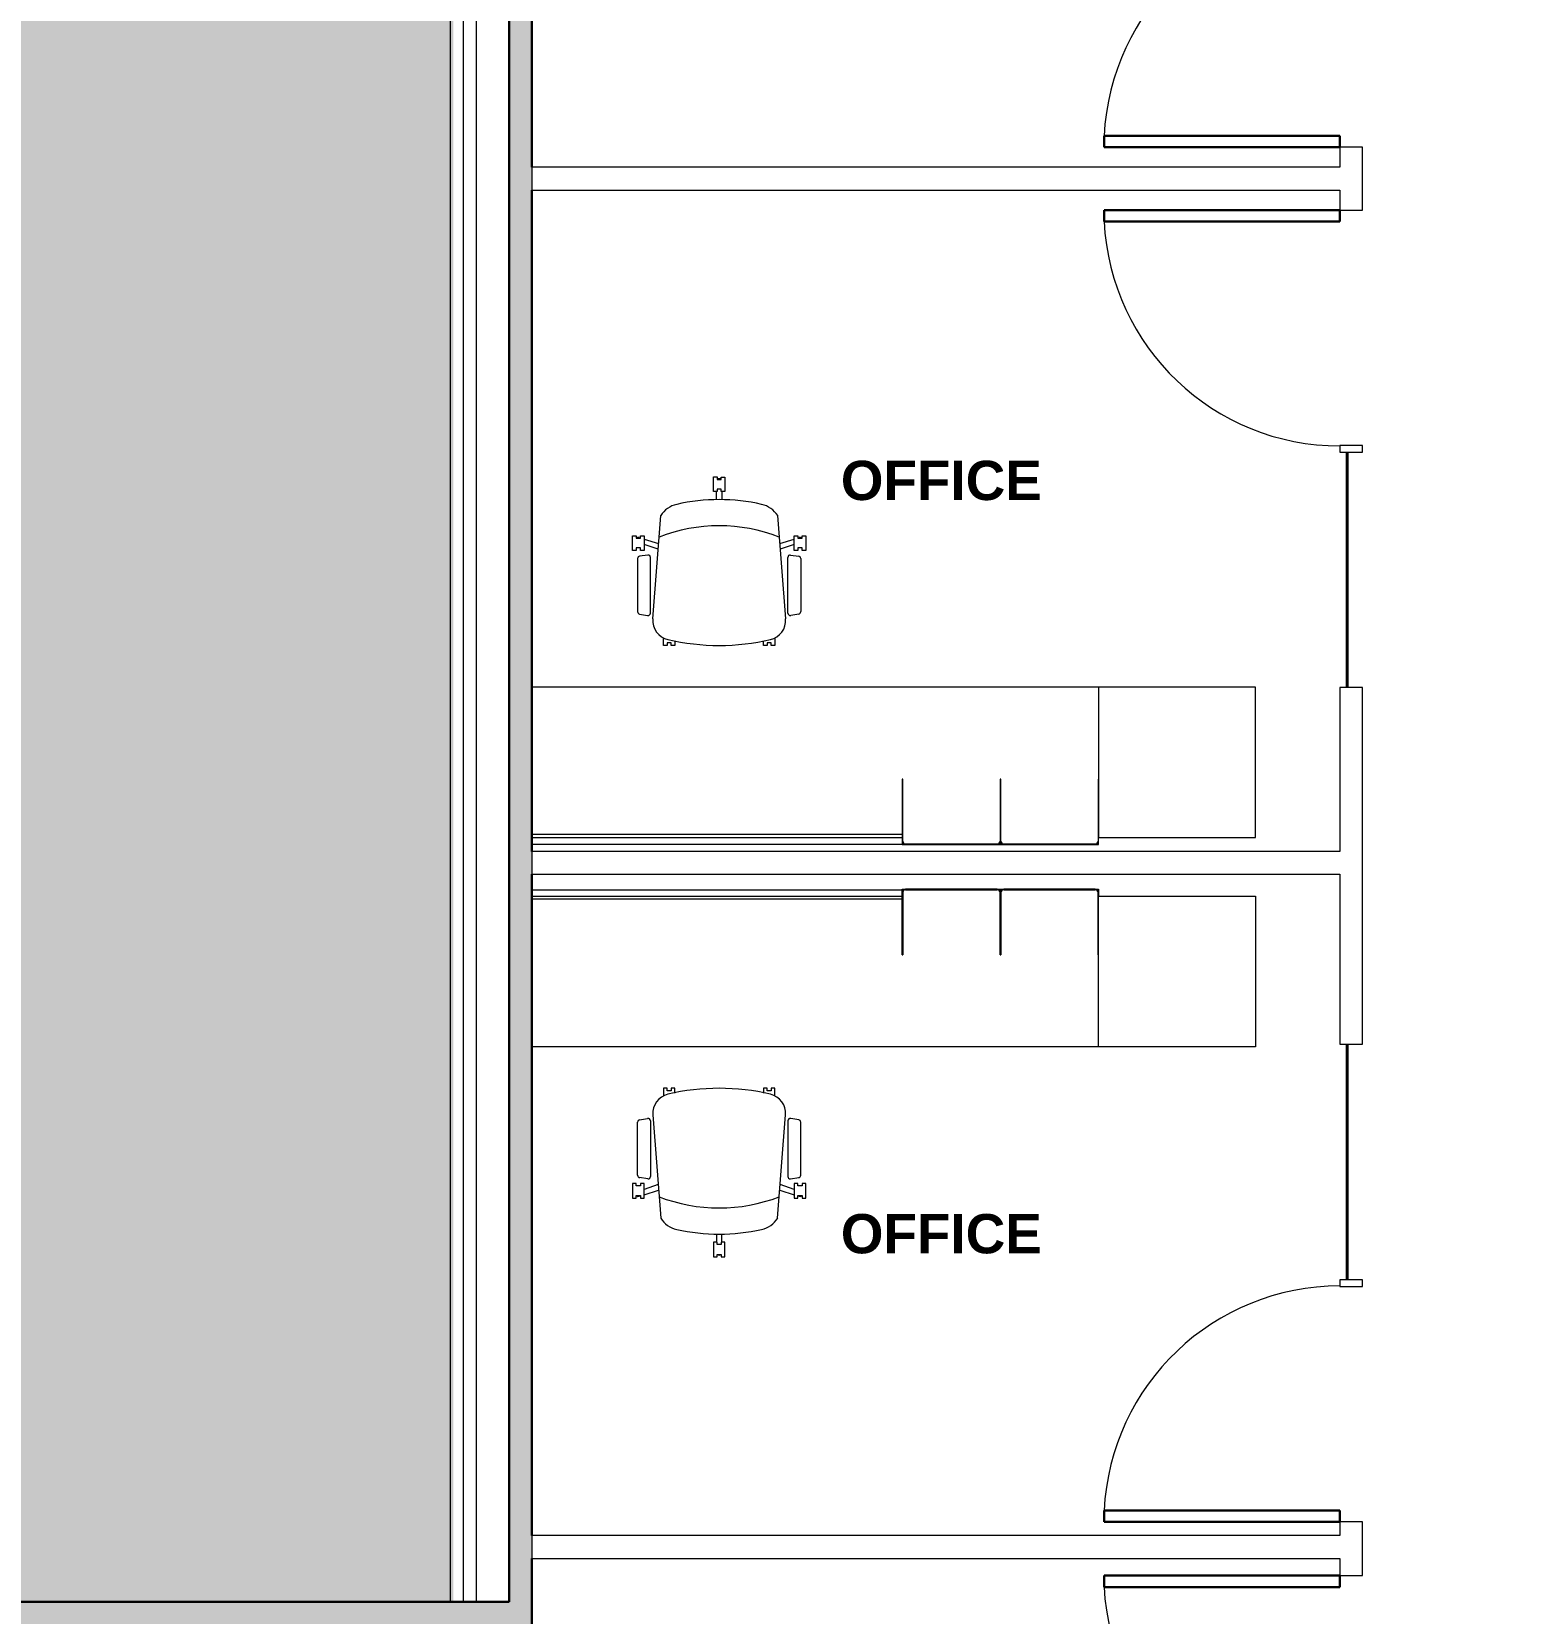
# Model space of a CAD drawing. Header units: inches. Extents: x 920 to 2661, y -647 to 1865.
# Drawn here: x 2061.6 to 2288.3, y 1381.7 to 1623.5 of the extents above; entities that cross this region are included whole.
import ezdxf

# ---------------------------------------------------------------- set-up
doc = ezdxf.new("R2010")
doc.units = ezdxf.units.IN
doc.header["$MEASUREMENT"] = 0
doc.linetypes.add('IMPORT-Double Dash 3_8_', pattern=[1, 0.375, -0.125, 0.125, -0.125, 0.125, -0.125])
for name, color, linetype, lineweight in [('A-AREA-IDEN', 2, 'Continuous', 9), ('A-DETL-GENF', 92, 'Continuous', 9), ('A-DOOR', 31, 'Continuous', 18), ('A-GLAZ', 151, 'Continuous', 18), ('A-WALL', 113, 'Continuous', 13), ('A-WALL-PATT', 111, 'Continuous', 18), ('basebuilding_dwg', 8, 'Continuous', 9), ('I-FURN', 30, 'Continuous', 9), ('I-FURN-PNLS', 30, 'Continuous', 9), ('I-WALL', 2, 'Continuous', 18)]:
    doc.layers.add(name, color=color, linetype=linetype, lineweight=lineweight)
doc.styles.add('Swis721 Lt BT_B', font='', dxfattribs={"height": 6})
doc.styles.get('Swis721 Lt BT_B').set_extended_font_data('Swis721 Lt BT', bold=True)

# ---------------------------------------------------------------- blocks, each defined once
blk = doc.blocks.new('Single-Flush - 36_ x 84_-V11-FIRST FLOOR CONSTRUCTION')
at = {"layer": 'A-DOOR', "lineweight": 30}
for p, q in [((16.25, -1.75), (16.25, -37.77)), ((18, -1.75), (16.25, -1.75)), ((18, -1.75), (18, -37.77)), ((18, -37.77), (16.25, -37.77))]:
    blk.add_line(p, q, dxfattribs=at)
at = {"layer": 'A-DOOR', "lineweight": 9}
blk.add_arc((18, -1.75), 36.07, 180, 267.2188, dxfattribs=at)
blk = doc.blocks.new('Single-Flush - 36_ x 84_-V7-FIRST FLOOR CONSTRUCTION')
at = {"layer": 'A-DOOR', "lineweight": 30}
for p, q in [((16.25, 1.75), (16.25, 37.77)), ((18, 37.77), (16.25, 37.77)), ((18, 1.75), (18, 37.77)), ((18, 1.75), (16.25, 1.75))]:
    blk.add_line(p, q, dxfattribs=at)
at = {"layer": 'A-DOOR', "lineweight": 9}
blk.add_arc((18, 1.75), 36.07, 92.7812, 180, dxfattribs=at)
blk = doc.blocks.new('Frameless opening with glazing - 36_ x 84_-4272587-FIRST FLOOR CONSTRUCTION')
at = {"layer": 'A-GLAZ', "lineweight": 40}
blk.add_line((-19.5, -0.625), (16.5, -0.625), dxfattribs=at)
blk = doc.blocks.new('F - EXECUTIVE DESK 4 - F - EXECUTIVE DESK 4-V18-FIRST FLOOR CONSTRUCTION')
at = {"layer": 'I-FURN'}
for p, q in [((-0.87, -30.87), (-0.87, -33.11)), ((-0.31, -30.87), (-0.87, -30.87)), ((-0.31, -31.24), (-0.31, -30.87)), ((0.31, -31.24), (-0.31, -31.24)), ((0.88, -30.86), (0.31, -30.86)), ((0.31, -30.86), (0.31, -31.24)), ((0.88, -33.11), (0.88, -30.86)), ((-0.87, -33.11), (-0.31, -33.11)), ((-0.4, -33.11), (-0.42, -34.36)), ((-0.31, -33.11), (-0.31, -32.74)), ((-0.31, -32.74), (0.31, -32.74)), ((0.31, -32.74), (0.31, -33.11)), ((0.31, -33.11), (0.88, -33.11)), ((0.42, -34.36), (0.4, -33.11)), ((-8.94, -36.77), (-10.16, -52.57)), ((10.16, -52.57), (8.94, -36.77)), ((-13.24, -39.85), (-13.24, -42.1)), ((-12.68, -39.85), (-13.24, -39.85)), ((-12.68, -40.22), (-12.68, -39.85)), ((-12.05, -40.22), (-12.68, -40.22)), ((-12.05, -40.18), (-12.25, -40.12)), ((-11.49, -39.84), (-12.05, -39.84)), ((-12.05, -39.84), (-12.05, -40.22)), ((-11.49, -42.1), (-11.49, -39.84)), ((-9.27, -41.04), (-11.49, -40.36)), ((11.49, -40.36), (9.27, -41.04)), ((11.49, -39.85), (11.49, -42.1)), ((12.05, -39.85), (11.49, -39.85)), ((12.05, -40.22), (12.05, -39.85)), ((12.25, -40.12), (12.05, -40.18)), ((12.68, -40.22), (12.05, -40.22)), ((13.24, -39.84), (12.68, -39.84)), ((12.68, -39.84), (12.68, -40.22)), ((13.24, -42.1), (13.24, -39.84)), ((-13.24, -42.1), (-12.68, -42.1)), ((-12.68, -42.1), (-12.68, -41.72)), ((-12.68, -41.72), (-12.05, -41.72)), ((-12.48, -43.34), (-12.48, -51.45)), ((-10.93, -42.8), (-12.16, -42.97)), ((-12.05, -41.72), (-12.05, -42.1)), ((-12.05, -42.1), (-11.49, -42.1)), ((-11.49, -41.18), (-9.34, -41.92)), ((-10.5, -51.67), (-10.5, -43.17)), ((9.34, -41.92), (11.49, -41.18)), ((10.5, -51.67), (10.5, -43.17)), ((10.93, -42.8), (12.16, -42.97)), ((11.49, -42.1), (12.05, -42.1)), ((12.05, -42.1), (12.05, -41.72)), ((12.05, -41.72), (12.68, -41.72)), ((12.48, -43.34), (12.48, -51.45)), ((12.68, -41.72), (12.68, -42.1)), ((12.68, -42.1), (13.24, -42.1)), ((-12.17, -51.82), (-10.94, -52.04)), ((12.17, -51.82), (10.94, -52.04)), ((-8.52, -55.48), (-8.52, -56.63)), ((8.52, -56.63), (8.52, -55.48)), ((-8.52, -56.63), (-7.95, -56.63)), ((-7.95, -56.63), (-7.95, -56.25)), ((-7.95, -56.25), (-7.33, -56.25)), ((-7.33, -56.25), (-7.33, -56.63)), ((-7.33, -56.63), (-6.77, -56.63)), ((-6.77, -56.63), (-6.77, -55.91)), ((6.77, -55.91), (6.77, -56.63)), ((6.77, -56.63), (7.33, -56.63)), ((7.33, -56.63), (7.33, -56.25)), ((7.33, -56.25), (7.95, -56.25)), ((7.95, -56.25), (7.95, -56.63)), ((7.95, -56.63), (8.52, -56.63)), ((-57.94, -77.06), (-58, -77.06)), ((-57.94, -86.56), (-57.94, -77.06)), ((-43, -77.06), (-43.06, -77.06)), ((-43.06, -77.06), (-43.06, -86.56)), ((-43, -77.06), (-43, -86.56)), ((-42.94, -77.06), (-43, -77.06)), ((-43, -86.56), (-43, -77.06)), ((-42.94, -86.56), (-42.94, -77.06)), ((-28, -77.06), (-28.06, -77.06)), ((-28.06, -77.06), (-28.06, -86.56)), ((-28, -86.56), (-28, -77.06)), ((-58, -86), (-58, -86.56)), ((-43.5, -87), (-57.5, -87)), ((-57.5, -87.06), (-43.5, -87.06)), ((-28.5, -87), (-42.5, -87)), ((-42.5, -87.06), (-28.5, -87.06))]:
    blk.add_line(p, q, dxfattribs=at)
for centre, radius, start, end in [((0, -31.5), 0.377, 45, 135), ((-5.62, -38.91), 3.95, 102.6919, 147.3081), ((0, -63.86), 29.53, 77.3081, 102.6919), ((5.62, -38.91), 3.95, 32.6919, 77.3081), ((0, -63.72), 25.39, 68.7648, 111.2352), ((-12.36, -40.48), 0.377, 72, 132), ((12.36, -40.48), 0.377, 48, 108), ((-12.1, -43.34), 0.375, 98, 180), ((-10.87, -43.17), 0.375, 0, 98), ((10.87, -43.17), 0.375, 82, 180), ((12.1, -43.34), 0.375, 0, 82), ((-12.1, -51.45), 0.375, 180, 260), ((-10.87, -51.67), 0.375, 260, 0), ((-7.17, -52.8), 3, 175.5851, 256.8074), ((7.17, -52.8), 3, 283.1926, 4.4149), ((10.87, -51.67), 0.375, 180, 280), ((12.1, -51.45), 0.375, 280, 0), ((0, -22.2), 34.43, 256.8074, 283.1926), ((-57.5, -86.56), 0.5, 180, 270), ((-57.5, -86.56), 0.438, 180, 270), ((-43.5, -86.56), 0.5, 270, 0), ((-43.5, -86.56), 0.438, 270, 0), ((-42.5, -86.56), 0.5, 180, 270), ((-42.5, -86.56), 0.438, 180, 270), ((-28.5, -86.56), 0.5, 270, 0), ((-28.5, -86.56), 0.438, 270, 0)]:
    blk.add_arc(centre, radius, start, end, dxfattribs=at)
at = {"layer": 'I-FURN-PNLS'}
for p, q in [((-82, -63), (-58, -63)), ((-82, -86), (-82, -63)), ((-58, -63), (-58, -86)), ((-58, -63), (28.62, -63)), ((-58, -77.06), (-57.94, -77.06)), ((-57.94, -77.06), (-57.94, -87)), ((-43.06, -77.06), (-43, -77.06)), ((-43.06, -87), (-43.06, -77.06)), ((-43, -77.06), (-42.94, -77.06)), ((-43, -87.06), (-43, -77.06)), ((-43, -77.06), (-43, -87.06)), ((-42.94, -77.06), (-42.94, -87)), ((-28.06, -77.06), (-28, -77.06)), ((-28.06, -87), (-28.06, -77.06)), ((-28, -77.06), (-28, -87.06)), ((-58, -86), (-82, -86)), ((-58, -87.06), (-58, -86)), ((-43, -87.06), (-58, -87.06)), ((-57.94, -87), (-43.06, -87)), ((-28, -87.06), (-43, -87.06)), ((-42.94, -87), (-28.06, -87)), ((-28, -85.53), (28.62, -85.53)), ((28.62, -86), (-28, -86)), ((28.62, -87), (-28, -87))]:
    blk.add_line(p, q, dxfattribs=at)
blk = doc.blocks.new('F - EXECUTIVE DESK 4 - F - EXECUTIVE DESK 4-V20-FIRST FLOOR CONSTRUCTION')
at = {"layer": 'I-FURN'}
for p, q in [((-58, 86.56), (-58, 86)), ((-57.94, 77.06), (-57.94, 86.56)), ((-43.5, 87.06), (-57.5, 87.06)), ((-57.5, 87), (-43.5, 87)), ((-43.06, 86.56), (-43.06, 77.06)), ((-43, 86.56), (-43, 77.06)), ((-43, 77.06), (-43, 86.56)), ((-42.94, 77.06), (-42.94, 86.56)), ((-28.5, 87.06), (-42.5, 87.06)), ((-42.5, 87), (-28.5, 87)), ((-28.06, 86.56), (-28.06, 77.06)), ((-28, 77.06), (-28, 86.56)), ((-58, 77.06), (-57.94, 77.06)), ((-43.06, 77.06), (-43, 77.06)), ((-43, 77.06), (-42.94, 77.06)), ((-28.06, 77.06), (-28, 77.06)), ((-8.52, 56.63), (-7.95, 56.63)), ((-8.52, 55.48), (-8.52, 56.63)), ((-7.95, 56.63), (-7.95, 56.25)), ((-7.95, 56.25), (-7.33, 56.25)), ((-7.33, 56.63), (-6.77, 56.63)), ((-7.33, 56.25), (-7.33, 56.63)), ((-6.77, 56.63), (-6.77, 55.91)), ((6.77, 56.63), (7.33, 56.63)), ((6.77, 55.91), (6.77, 56.63)), ((7.33, 56.63), (7.33, 56.25)), ((7.33, 56.25), (7.95, 56.25)), ((7.95, 56.63), (8.52, 56.63)), ((7.95, 56.25), (7.95, 56.63)), ((8.52, 56.63), (8.52, 55.48)), ((-12.48, 43.34), (-12.48, 51.45)), ((-12.17, 51.82), (-10.94, 52.04)), ((-10.5, 51.67), (-10.5, 43.17)), ((-8.94, 36.77), (-10.16, 52.57)), ((10.16, 52.57), (8.94, 36.77)), ((10.5, 51.67), (10.5, 43.17)), ((12.17, 51.82), (10.94, 52.04)), ((12.48, 43.34), (12.48, 51.45)), ((-13.24, 42.1), (-12.68, 42.1)), ((-13.24, 39.85), (-13.24, 42.1)), ((-12.68, 42.1), (-12.68, 41.72)), ((-12.68, 41.72), (-12.05, 41.72)), ((-10.93, 42.8), (-12.16, 42.97)), ((-12.05, 42.1), (-11.49, 42.1)), ((-12.05, 41.72), (-12.05, 42.1)), ((-11.49, 42.1), (-11.49, 39.84)), ((-11.49, 41.18), (-9.34, 41.92)), ((9.34, 41.92), (11.49, 41.18)), ((10.93, 42.8), (12.16, 42.97)), ((11.49, 42.1), (12.05, 42.1)), ((11.49, 39.85), (11.49, 42.1)), ((12.05, 42.1), (12.05, 41.72)), ((12.05, 41.72), (12.68, 41.72)), ((12.68, 42.1), (13.24, 42.1)), ((12.68, 41.72), (12.68, 42.1)), ((13.24, 42.1), (13.24, 39.84)), ((-12.68, 39.85), (-13.24, 39.85)), ((-12.68, 40.22), (-12.68, 39.85)), ((-12.05, 40.22), (-12.68, 40.22)), ((-12.05, 40.18), (-12.25, 40.12)), ((-12.05, 39.84), (-12.05, 40.22)), ((-11.49, 39.84), (-12.05, 39.84)), ((-9.27, 41.04), (-11.49, 40.36)), ((11.49, 40.36), (9.27, 41.04)), ((12.05, 39.85), (11.49, 39.85)), ((12.05, 40.22), (12.05, 39.85)), ((12.68, 40.22), (12.05, 40.22)), ((12.25, 40.12), (12.05, 40.18)), ((12.68, 39.84), (12.68, 40.22)), ((13.24, 39.84), (12.68, 39.84)), ((-0.4, 33.11), (-0.42, 34.36)), ((0.42, 34.36), (0.4, 33.11)), ((-0.87, 33.11), (-0.31, 33.11)), ((-0.87, 30.87), (-0.87, 33.11)), ((-0.31, 33.11), (-0.31, 32.74)), ((-0.31, 32.74), (0.31, 32.74)), ((0.31, 33.11), (0.88, 33.11)), ((0.31, 32.74), (0.31, 33.11)), ((0.88, 33.11), (0.88, 30.86)), ((-0.31, 30.87), (-0.87, 30.87)), ((-0.31, 31.24), (-0.31, 30.87)), ((0.31, 31.24), (-0.31, 31.24)), ((0.31, 30.86), (0.31, 31.24)), ((0.88, 30.86), (0.31, 30.86))]:
    blk.add_line(p, q, dxfattribs=at)
for centre, radius, start, end in [((-57.5, 86.56), 0.5, 90, 180), ((-57.5, 86.56), 0.438, 90, 180), ((-43.5, 86.56), 0.5, 360, 90), ((-43.5, 86.56), 0.438, 360, 90), ((-42.5, 86.56), 0.5, 90, 180), ((-42.5, 86.56), 0.438, 90, 180), ((-28.5, 86.56), 0.5, 360, 90), ((-28.5, 86.56), 0.438, 360, 90), ((-7.17, 52.8), 3, 103.1926, 184.4149), ((0, 22.2), 34.43, 76.8074, 103.1926), ((7.17, 52.8), 3, 355.5851, 76.8074), ((-12.1, 51.45), 0.375, 100, 180), ((-10.87, 51.67), 0.375, 0, 100), ((10.87, 51.67), 0.375, 80, 180), ((12.1, 51.45), 0.375, 360, 80), ((-12.1, 43.34), 0.375, 180, 262), ((-10.87, 43.17), 0.375, 262, 0), ((10.87, 43.17), 0.375, 180, 278), ((12.1, 43.34), 0.375, 278, 0), ((-12.36, 40.48), 0.377, 228, 288), ((0, 63.72), 25.39, 248.7648, 291.2352), ((12.36, 40.48), 0.377, 252, 312), ((-5.62, 38.91), 3.95, 212.6919, 257.3081), ((5.62, 38.91), 3.95, 282.6919, 327.3081), ((0, 63.86), 29.53, 257.3081, 282.6919), ((0, 31.5), 0.377, 225, 315)]:
    blk.add_arc(centre, radius, start, end, dxfattribs=at)
at = {"layer": 'I-FURN-PNLS'}
for p, q in [((-58, 86), (-82, 86)), ((-82, 86), (-82, 63)), ((-43, 87.06), (-58, 87.06)), ((-58, 87.06), (-58, 86)), ((-58, 63), (-58, 86)), ((-57.94, 77.06), (-57.94, 87)), ((-57.94, 87), (-43.06, 87)), ((-43.06, 87), (-43.06, 77.06)), ((-28, 87.06), (-43, 87.06)), ((-43, 87.06), (-43, 77.06)), ((-43, 77.06), (-43, 87.06)), ((-42.94, 77.06), (-42.94, 87)), ((-42.94, 87), (-28.06, 87)), ((-28.06, 87), (-28.06, 77.06)), ((-28, 77.06), (-28, 87.06)), ((28.62, 87), (-28, 87)), ((28.62, 86), (-28, 86)), ((-28, 85.53), (28.62, 85.53)), ((-58, 77.06), (-57.94, 77.06)), ((-43.06, 77.06), (-43, 77.06)), ((-43, 77.06), (-42.94, 77.06)), ((-28.06, 77.06), (-28, 77.06)), ((-82, 63), (-58, 63)), ((-58, 63), (28.62, 63))]:
    blk.add_line(p, q, dxfattribs=at)
blk = doc.blocks.new('basebuilding_dwg-4266169-FIRST FLOOR CONSTRUCTION')
at = {"lineweight": 9}
for p, q in [((1603.61, 1841.4), (1603.61, 1383.4)), ((1605.61, 1841.4), (1605.61, 1383.4)), ((1607.61, 1383.4), (1607.61, 1841.4))]:
    blk.add_line(p, q, dxfattribs=at)

msp = doc.modelspace()

# ---------------------------------------------------------------- hatches: boundary and pattern name
at = {"layer": 'A-DETL-GENF'}
h = msp.add_hatch(color=9, dxfattribs=at)
h.paths.add_polyline_path([(2228.4, 630.79), (2654.4, 630.79), (2654.4, 693.4), (1743.43, 693.4), (1743.43, 630.79), (2215.5, 630.79)], flags=0)
h.paths.add_polyline_path([(2107.16, 696.9), (2136.08, 696.9), (2136.08, 701.15), (2137.2, 701.15), (2137.2, 737.15), (2136.08, 737.15), (2136.08, 761.36), (2137.2, 761.36), (2137.2, 761.86), (2077.89, 761.86), (2077.89, 765.36), (2115.92, 765.36), (2115.92, 786.8), (2137.2, 786.8), (2137.2, 1218.88), (1871.9, 1218.88), (1871.9, 1383.4), (2126.14, 1383.4), (2126.14, 1841.4), (2115.92, 1841.4), (2115.92, 1859.4), (1743.43, 1859.4), (1743.43, 696.9), (2077.89, 696.9)], flags=0)
h.paths.add_polyline_path([(1765.59, 972.89), (1759.16, 972.91), (1762.4, 984.9), (1763.69, 980.05)], flags=0)
h.paths.add_polyline_path([(1816.38, 998.52), (1813.17, 1010.52), (1819.6, 1010.52)], flags=0)
at = {"layer": 'A-WALL-PATT', "lineweight": 9}
h = msp.add_hatch(color=7, dxfattribs=at)
h.paths.add_polyline_path([(2134.64, 1383.4), (2138.14, 1383.4), (2138.14, 1705.9), (2134.64, 1705.9), (2134.64, 1419.38)], flags=0)
h.paths.add_polyline_path([(2134.76, 1709.4), (2138.14, 1709.4), (2138.14, 1841.4), (2134.64, 1841.4), (2134.64, 1709.4)], flags=0)
msp.add_hatch(color=7, dxfattribs=at).paths.add_polyline_path([(2092, 1379.9), (2138.14, 1379.9), (2138.14, 1383.4), (1871.9, 1383.4), (1871.9, 1379.9), (2084.43, 1379.9)], flags=0)

# ---------------------------------------------------------------- linework, layer by layer
at = {"layer": 'A-WALL', "lineweight": 18}
for p, q in [((2138.14, 1602.79), (2138.14, 1599.29)), ((2138.14, 1498.17), (2138.14, 1494.67)), ((2138.14, 1393.55), (2138.14, 1390.05))]:
    msp.add_line(p, q, dxfattribs=at)
at = {"layer": 'I-WALL', "color": 8, "lineweight": 30}
for p, q in [((2134.64, 1705.9), (2134.64, 1383.4)), ((2138.14, 1602.79), (2138.14, 1705.65)), ((2138.14, 1498.17), (2138.14, 1599.29)), ((2138.14, 1393.55), (2138.14, 1494.67)), ((2138.14, 1379.9), (2138.14, 1390.05)), ((2134.64, 1383.4), (1871.9, 1383.4))]:
    msp.add_line(p, q, dxfattribs=at)
at = {"layer": 'I-WALL'}
for p, q in [((2265.14, 1605.85), (2261.64, 1605.85)), ((2261.64, 1605.85), (2261.64, 1602.79)), ((2265.14, 1596.24), (2265.14, 1605.85)), ((2261.64, 1602.79), (2138.14, 1602.79)), ((2138.14, 1599.29), (2261.64, 1599.29)), ((2261.64, 1599.29), (2261.64, 1596.24)), ((2261.64, 1596.24), (2265.14, 1596.24)), ((2265.14, 1560.24), (2261.64, 1560.24)), ((2261.64, 1560.24), (2261.64, 1559.24)), ((2265.14, 1559.24), (2265.14, 1560.24)), ((2261.64, 1559.24), (2265.14, 1559.24)), ((2265.14, 1523.24), (2261.64, 1523.24)), ((2261.64, 1523.24), (2261.64, 1498.17)), ((2265.14, 1468.67), (2265.14, 1523.24)), ((2261.64, 1498.17), (2138.14, 1498.17)), ((2138.14, 1494.67), (2261.64, 1494.67)), ((2261.64, 1494.67), (2261.64, 1468.67)), ((2261.64, 1468.67), (2265.14, 1468.67)), ((2265.14, 1432.67), (2261.64, 1432.67)), ((2261.64, 1432.67), (2261.64, 1431.65)), ((2265.14, 1431.65), (2265.14, 1432.67)), ((2261.64, 1431.65), (2265.14, 1431.65)), ((2265.14, 1395.65), (2261.64, 1395.65)), ((2261.64, 1395.65), (2261.64, 1393.55)), ((2265.14, 1387.43), (2265.14, 1395.65)), ((2261.64, 1393.55), (2138.14, 1393.55)), ((2138.14, 1390.05), (2261.64, 1390.05)), ((2261.64, 1390.05), (2261.64, 1387.43)), ((2261.64, 1387.43), (2265.14, 1387.43))]:
    msp.add_line(p, q, dxfattribs=at)

# ---------------------------------------------------------------- block references
at = {"layer": 'A-DOOR'}
for name, p, rotation in [('Single-Flush - 36_ x 84_-V11-FIRST FLOOR CONSTRUCTION', (2263.39, 1623.85), 269.9999999999999), ('Single-Flush - 36_ x 84_-V7-FIRST FLOOR CONSTRUCTION', (2263.39, 1578.24), 89.9999999999999), ('Single-Flush - 36_ x 84_-V11-FIRST FLOOR CONSTRUCTION', (2263.39, 1413.65), 269.9999999999999), ('Single-Flush - 36_ x 84_-V7-FIRST FLOOR CONSTRUCTION', (2263.39, 1369.43), 89.9999999999999)]:
    msp.add_blockref(name, p, dxfattribs=dict(at, rotation=rotation))
at = {"layer": 'A-GLAZ', "rotation": 269.9999999999999}
for p in [(2263.39, 1539.74), (2263.39, 1449.17)]:
    msp.add_blockref('Frameless opening with glazing - 36_ x 84_-4272587-FIRST FLOOR CONSTRUCTION', p, dxfattribs=at)
at = {"layer": 'basebuilding_dwg', "color": 250, "linetype": 'IMPORT-Double Dash 3_8_', "lineweight": 18}
msp.add_blockref('basebuilding_dwg-4266169-FIRST FLOOR CONSTRUCTION', (522.03, 0), dxfattribs=at)
at = {"layer": 'I-FURN', "rotation": 180}
for name, p in [('F - EXECUTIVE DESK 4 - F - EXECUTIVE DESK 4-V20-FIRST FLOOR CONSTRUCTION', (2166.76, 1586.29)), ('F - EXECUTIVE DESK 4 - F - EXECUTIVE DESK 4-V18-FIRST FLOOR CONSTRUCTION', (2166.76, 1405.31))]:
    msp.add_blockref(name, p, dxfattribs=at)

# ---------------------------------------------------------------- texts
at = {"layer": 'A-AREA-IDEN', "char_height": 6, "width": 36.562, "attachment_point": 1, "style": 'Swis721 Lt BT_B'}
for insert in [(2185.36, 1557.9), (2185.36, 1442.71)]:
    msp.add_mtext('OFFICE', dxfattribs=dict(at, insert=insert))

doc.saveas('drawing.dxf')
